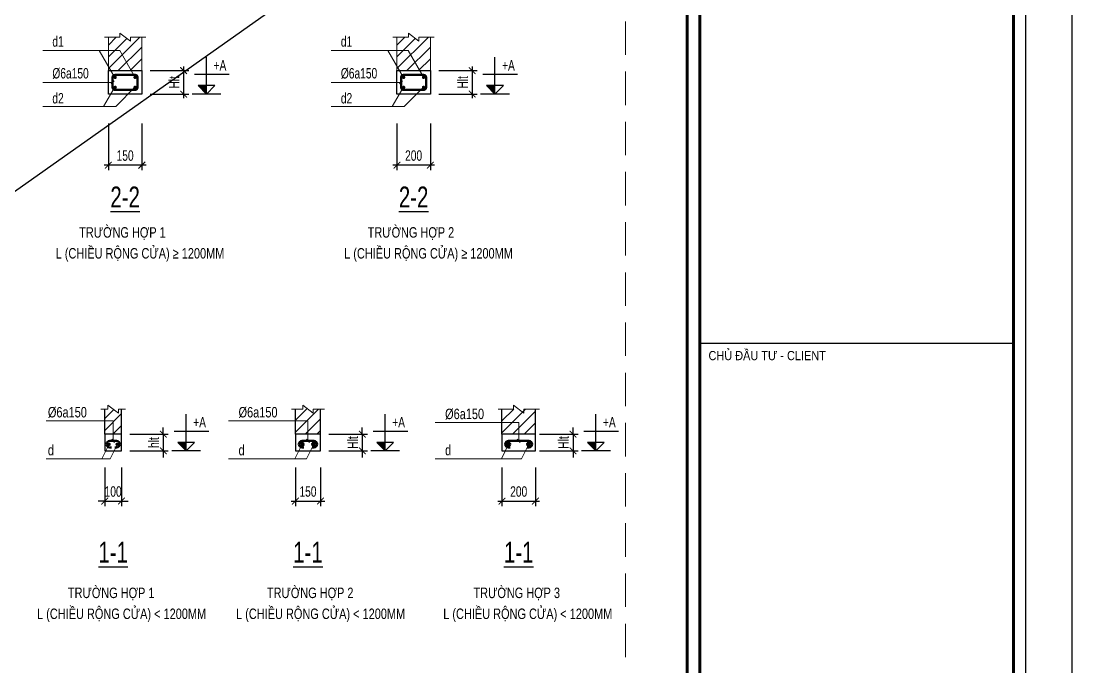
# Model space of a CAD drawing. Header units: millimetres. Extents: x 0 to 84100, y 0 to 158663.
# Drawn here: x 14741 to 21025, y 22391 to 26252 of the extents above; entities that cross this region are included whole.
import ezdxf
from ezdxf.enums import TextEntityAlignment as Align

# ---------------------------------------------------------------- set-up
doc = ezdxf.new("R2010")
doc.units = ezdxf.units.MM
doc.header["$LTSCALE"] = 800
doc.header["$MEASUREMENT"] = 0
doc.linetypes.add('HIDDEN', pattern=[0.375, 0.25, -0.125])
doc.layers.get('DEFPOINTS').update_dxf_attribs({"color": 87})
for name, color, linetype in [('CDC-KHUNGTEN', 9, 'Continuous'), ('CDC.02.DIM', 1, 'Continuous'), ('CDC.03.BORDER', 3, 'Continuous'), ('CDC.06.TEXT', 2, 'Continuous'), ('CDC.10.HATCH', 9, 'Continuous'), ('KCS_STEEL', 4, 'Continuous'), ('THEP', 4, 'Continuous')]:
    doc.layers.add(name, color=color, linetype=linetype)
for name, color, linetype, lineweight in [('CDC.04.HIDDEN', 8, 'HIDDEN', 15), ('CDC.05.STEEL', 4, 'Continuous', 50), ('CDC.11.NOTE', 8, 'Continuous', 18), ('STEEL_NODE', 6, 'Continuous', 50)]:
    doc.layers.add(name, color=color, linetype=linetype, lineweight=lineweight)
doc.layers.add('KCS_Plotter', color=11, linetype='Continuous', plot=False)
doc.styles.add('KCS_SMTEXT', font='arial.ttf', dxfattribs={"width": 0.7})
doc.styles.add('KT CDC', font='arial.ttf', dxfattribs={"width": 0.85})
doc.dimstyles.new('KCS_DIM25', dxfattribs={"dimtxt": 62.5, "dimasz": 40, "dimexe": 30, "dimexo": 0, "dimgap": 25, "dimtad": 1, "dimdec": 0, "dimzin": 13, "dimdsep": 46, "dimtxsty": 'KCS_SMTEXT', "dimblk": 'ARCHTICK', "dimcen": 0, "dimdle": 25, "dimclrd": 1, "dimclre": 1, "dimclrt": 2, "dimadec": 0, "dimazin": 0, "dimtfac": 1, "dimtdec": 0, "dimtix": 1, "dimtmove": 2, "dimatfit": 3, "dimfxl": 1, "dimtolj": 1, "dimtzin": 13, "dimarcsym": 0})

# ---------------------------------------------------------------- blocks, each defined once
blk = doc.blocks.new('_ArchTick')
at = {"color": 0, "linetype": 'ByBlock', "const_width": 0.15}
blk.add_lwpolyline([(-0.5, -0.5), (0.5, 0.5)], dxfattribs=at)
blk = doc.blocks.new('*D263')
at = {"layer": 'CDC.02.DIM', "color": 1, "lineweight": -2, "ltscale": 0.5, "transparency": 16777216}
for p, q in [((16988.4, 25640.6), (16988.4, 25360.6)), ((17188.4, 25640.6), (17188.4, 25360.6)), ((17213.4, 25390.6), (16963.4, 25390.6))]:
    blk.add_line(p, q, dxfattribs=at)
at = {"layer": 'DEFPOINTS', "color": 0, "ltscale": 0.5, "transparency": 16777216}
for p in [(16988.4, 25640.6), (17188.4, 25640.6), (16988.4, 25390.6)]:
    blk.add_point(p, dxfattribs=at)
at = {"layer": 'CDC.02.DIM', "color": 1, "lineweight": -2, "ltscale": 0.5, "transparency": 16777216, "xscale": 40, "yscale": 40, "zscale": 40, "rotation": 180}
blk.add_blockref('_ArchTick', (16988.4, 25390.6), dxfattribs=at)
at = {"layer": 'CDC.02.DIM', "color": 1, "lineweight": -2, "ltscale": 0.5, "transparency": 16777216, "xscale": 40, "yscale": 40, "zscale": 40}
blk.add_blockref('_ArchTick', (17188.4, 25390.6), dxfattribs=at)
at = {"layer": 'CDC.02.DIM', "color": 2, "ltscale": 0.5, "transparency": 16777216, "insert": (17088.4, 25447.5), "char_height": 62.5, "attachment_point": 5, "style": 'KCS_SMTEXT'}
blk.add_mtext('\\A1;200', dxfattribs=at)
blk = doc.blocks.new('*D264')
at = {"layer": 'CDC.02.DIM', "color": 1, "lineweight": -2, "ltscale": 0.5, "transparency": 16777216}
for p, q in [((17238.4, 25955.6), (17468.4, 25955.6)), ((17438.4, 25980.6), (17438.4, 25790.6)), ((17238.4, 25815.6), (17468.4, 25815.6))]:
    blk.add_line(p, q, dxfattribs=at)
at = {"layer": 'DEFPOINTS', "color": 0, "ltscale": 0.5, "transparency": 16777216}
for p in [(17238.4, 25955.6), (17238.4, 25815.6), (17438.4, 25815.6)]:
    blk.add_point(p, dxfattribs=at)
at = {"layer": 'CDC.02.DIM', "color": 1, "lineweight": -2, "ltscale": 0.5, "transparency": 16777216, "xscale": 40, "yscale": 40, "zscale": 40}
for p, rotation in [((17438.4, 25955.6), 90), ((17438.4, 25815.6), 270)]:
    blk.add_blockref('_ArchTick', p, dxfattribs=dict(at, rotation=rotation))
at = {"layer": 'CDC.02.DIM', "color": 2, "ltscale": 0.5, "transparency": 16777216, "insert": (17381.8, 25885.6), "char_height": 62.5, "attachment_point": 5, "rotation": 90, "style": 'KCS_SMTEXT'}
blk.add_mtext('\\A1;{\\C7;Hlt}', dxfattribs=at)
blk = doc.blocks.new('*D285')
at = {"layer": 'CDC.02.DIM', "color": 1, "lineweight": -2, "ltscale": 0.5, "transparency": 16777216}
for p, q in [((15263.4, 25640.6), (15263.4, 25360.6)), ((15463.4, 25640.6), (15463.4, 25360.6)), ((15488.4, 25390.6), (15238.4, 25390.6))]:
    blk.add_line(p, q, dxfattribs=at)
at = {"layer": 'DEFPOINTS', "color": 0, "ltscale": 0.5, "transparency": 16777216}
for p in [(15263.4, 25640.6), (15463.4, 25640.6), (15263.4, 25390.6)]:
    blk.add_point(p, dxfattribs=at)
at = {"layer": 'CDC.02.DIM', "color": 1, "lineweight": -2, "ltscale": 0.5, "transparency": 16777216, "xscale": 40, "yscale": 40, "zscale": 40, "rotation": 180}
blk.add_blockref('_ArchTick', (15263.4, 25390.6), dxfattribs=at)
at = {"layer": 'CDC.02.DIM', "color": 1, "lineweight": -2, "ltscale": 0.5, "transparency": 16777216, "xscale": 40, "yscale": 40, "zscale": 40}
blk.add_blockref('_ArchTick', (15463.4, 25390.6), dxfattribs=at)
at = {"layer": 'CDC.02.DIM', "color": 2, "ltscale": 0.5, "transparency": 16777216, "insert": (15363.4, 25447.5), "char_height": 62.5, "attachment_point": 5, "style": 'KCS_SMTEXT'}
blk.add_mtext('\\A1;{\\C7;150}', dxfattribs=at)
blk = doc.blocks.new('*D286')
at = {"layer": 'CDC.02.DIM', "color": 1, "lineweight": -2, "ltscale": 0.5, "transparency": 16777216}
for p, q in [((15513.4, 25955.6), (15743.4, 25955.6)), ((15713.4, 25980.6), (15713.4, 25790.6)), ((15513.4, 25815.6), (15743.4, 25815.6))]:
    blk.add_line(p, q, dxfattribs=at)
at = {"layer": 'DEFPOINTS', "color": 0, "ltscale": 0.5, "transparency": 16777216}
for p in [(15513.4, 25955.6), (15513.4, 25815.6), (15713.4, 25815.6)]:
    blk.add_point(p, dxfattribs=at)
at = {"layer": 'CDC.02.DIM', "color": 1, "lineweight": -2, "ltscale": 0.5, "transparency": 16777216, "xscale": 40, "yscale": 40, "zscale": 40}
for p, rotation in [((15713.4, 25955.6), 90), ((15713.4, 25815.6), 270)]:
    blk.add_blockref('_ArchTick', p, dxfattribs=dict(at, rotation=rotation))
at = {"layer": 'CDC.02.DIM', "color": 2, "ltscale": 0.5, "transparency": 16777216, "insert": (15656.8, 25885.6), "char_height": 62.5, "attachment_point": 5, "rotation": 90, "style": 'KCS_SMTEXT'}
blk.add_mtext('\\A1;{\\C7;Hlt}', dxfattribs=at)
blk = doc.blocks.new('*D287')
at = {"layer": 'CDC.02.DIM', "color": 1, "lineweight": -2, "ltscale": 0.5, "transparency": 16777216}
for p, q in [((16381.7, 23582.6), (16381.7, 23352.6)), ((16531.7, 23582.6), (16531.7, 23352.6)), ((16356.7, 23382.6), (16556.7, 23382.6))]:
    blk.add_line(p, q, dxfattribs=at)
at = {"layer": 'DEFPOINTS', "color": 0, "ltscale": 0.5, "transparency": 16777216}
for p in [(16381.7, 23582.6), (16531.7, 23582.6), (16531.7, 23382.6)]:
    blk.add_point(p, dxfattribs=at)
at = {"layer": 'CDC.02.DIM', "color": 1, "lineweight": -2, "ltscale": 0.5, "transparency": 16777216, "xscale": 40, "yscale": 40, "zscale": 40, "rotation": 180}
blk.add_blockref('_ArchTick', (16381.7, 23382.6), dxfattribs=at)
at = {"layer": 'CDC.02.DIM', "color": 1, "lineweight": -2, "ltscale": 0.5, "transparency": 16777216, "xscale": 40, "yscale": 40, "zscale": 40}
blk.add_blockref('_ArchTick', (16531.7, 23382.6), dxfattribs=at)
at = {"layer": 'CDC.02.DIM', "color": 2, "ltscale": 0.5, "transparency": 16777216, "insert": (16456.7, 23439.5), "char_height": 62.5, "attachment_point": 5, "style": 'KCS_SMTEXT'}
blk.add_mtext('\\A1;150', dxfattribs=at)
blk = doc.blocks.new('*D288')
at = {"layer": 'CDC.02.DIM', "color": 1, "lineweight": -2, "ltscale": 0.5, "transparency": 16777216}
for p, q in [((16781.7, 23782.6), (16781.7, 23822.6)), ((16581.7, 23782.6), (16811.7, 23782.6)), ((16781.7, 23782.6), (16781.7, 23682.6)), ((16581.7, 23682.6), (16811.7, 23682.6)), ((16781.7, 23682.6), (16781.7, 23642.6))]:
    blk.add_line(p, q, dxfattribs=at)
at = {"layer": 'DEFPOINTS', "color": 0, "ltscale": 0.5, "transparency": 16777216}
for p in [(16581.7, 23782.6), (16581.7, 23682.6), (16781.7, 23682.6)]:
    blk.add_point(p, dxfattribs=at)
at = {"layer": 'CDC.02.DIM', "color": 1, "lineweight": -2, "ltscale": 0.5, "transparency": 16777216, "xscale": 40, "yscale": 40, "zscale": 40}
for p, rotation in [((16781.7, 23782.6), 270), ((16781.7, 23682.6), 90)]:
    blk.add_blockref('_ArchTick', p, dxfattribs=dict(at, rotation=rotation))
at = {"layer": 'CDC.02.DIM', "color": 2, "ltscale": 0.5, "transparency": 16777216, "insert": (16725.2, 23732.6), "char_height": 62.5, "attachment_point": 5, "rotation": 90, "style": 'KCS_SMTEXT'}
blk.add_mtext('\\A1;{\\C7;Hlt}', dxfattribs=at)
blk = doc.blocks.new('*D289')
at = {"layer": 'CDC.02.DIM', "color": 1, "lineweight": -2, "ltscale": 0.5, "transparency": 16777216}
for p, q in [((15241.7, 23582.6), (15241.7, 23352.6)), ((15341.7, 23582.6), (15341.7, 23352.6)), ((15241.7, 23382.6), (15201.7, 23382.6)), ((15241.7, 23382.6), (15341.7, 23382.6)), ((15341.7, 23382.6), (15381.7, 23382.6))]:
    blk.add_line(p, q, dxfattribs=at)
at = {"layer": 'DEFPOINTS', "color": 0, "ltscale": 0.5, "transparency": 16777216}
for p in [(15241.7, 23582.6), (15341.7, 23582.6), (15341.7, 23382.6)]:
    blk.add_point(p, dxfattribs=at)
at = {"layer": 'CDC.02.DIM', "color": 1, "lineweight": -2, "ltscale": 0.5, "transparency": 16777216, "xscale": 40, "yscale": 40, "zscale": 40}
blk.add_blockref('_ArchTick', (15241.7, 23382.6), dxfattribs=at)
at = {"layer": 'CDC.02.DIM', "color": 1, "lineweight": -2, "ltscale": 0.5, "transparency": 16777216, "xscale": 40, "yscale": 40, "zscale": 40, "rotation": 180}
blk.add_blockref('_ArchTick', (15341.7, 23382.6), dxfattribs=at)
at = {"layer": 'CDC.02.DIM', "color": 2, "ltscale": 0.5, "transparency": 16777216, "insert": (15291.7, 23439.5), "char_height": 62.5, "attachment_point": 5, "style": 'KCS_SMTEXT'}
blk.add_mtext('\\A1;100', dxfattribs=at)
blk = doc.blocks.new('*D290')
at = {"layer": 'CDC.02.DIM', "color": 1, "lineweight": -2, "ltscale": 0.5, "transparency": 16777216}
for p, q in [((15591.7, 23782.6), (15591.7, 23822.6)), ((15391.7, 23782.6), (15621.7, 23782.6)), ((15591.7, 23782.6), (15591.7, 23682.6)), ((15391.7, 23682.6), (15621.7, 23682.6)), ((15591.7, 23682.6), (15591.7, 23642.6))]:
    blk.add_line(p, q, dxfattribs=at)
at = {"layer": 'DEFPOINTS', "color": 0, "ltscale": 0.5, "transparency": 16777216}
for p in [(15391.7, 23782.6), (15391.7, 23682.6), (15591.7, 23682.6)]:
    blk.add_point(p, dxfattribs=at)
at = {"layer": 'CDC.02.DIM', "color": 1, "lineweight": -2, "ltscale": 0.5, "transparency": 16777216, "xscale": 40, "yscale": 40, "zscale": 40}
for p, rotation in [((15591.7, 23782.6), 270), ((15591.7, 23682.6), 90)]:
    blk.add_blockref('_ArchTick', p, dxfattribs=dict(at, rotation=rotation))
at = {"layer": 'CDC.02.DIM', "color": 2, "ltscale": 0.5, "transparency": 16777216, "insert": (15535.2, 23732.6), "char_height": 62.5, "attachment_point": 5, "rotation": 90, "style": 'KCS_SMTEXT'}
blk.add_mtext('\\A1;{\\C7;hlt}', dxfattribs=at)
blk = doc.blocks.new('*D291')
at = {"layer": 'CDC.02.DIM', "color": 1, "lineweight": -2, "ltscale": 0.5, "transparency": 16777216}
for p, q in [((17616.7, 23582.6), (17616.7, 23352.6)), ((17816.7, 23582.6), (17816.7, 23352.6)), ((17591.7, 23382.6), (17841.7, 23382.6))]:
    blk.add_line(p, q, dxfattribs=at)
at = {"layer": 'DEFPOINTS', "color": 0, "ltscale": 0.5, "transparency": 16777216}
for p in [(17616.7, 23582.6), (17816.7, 23582.6), (17816.7, 23382.6)]:
    blk.add_point(p, dxfattribs=at)
at = {"layer": 'CDC.02.DIM', "color": 1, "lineweight": -2, "ltscale": 0.5, "transparency": 16777216, "xscale": 40, "yscale": 40, "zscale": 40, "rotation": 180}
blk.add_blockref('_ArchTick', (17616.7, 23382.6), dxfattribs=at)
at = {"layer": 'CDC.02.DIM', "color": 1, "lineweight": -2, "ltscale": 0.5, "transparency": 16777216, "xscale": 40, "yscale": 40, "zscale": 40}
blk.add_blockref('_ArchTick', (17816.7, 23382.6), dxfattribs=at)
at = {"layer": 'CDC.02.DIM', "color": 2, "ltscale": 0.5, "transparency": 16777216, "insert": (17716.7, 23439.5), "char_height": 62.5, "attachment_point": 5, "style": 'KCS_SMTEXT'}
blk.add_mtext('\\A1;200', dxfattribs=at)
blk = doc.blocks.new('*D292')
at = {"layer": 'CDC.02.DIM', "color": 1, "lineweight": -2, "ltscale": 0.5, "transparency": 16777216}
for p, q in [((18041.7, 23782.6), (18041.7, 23822.6)), ((17841.7, 23782.6), (18071.7, 23782.6)), ((18041.7, 23782.6), (18041.7, 23682.6)), ((17841.7, 23682.6), (18071.7, 23682.6)), ((18041.7, 23682.6), (18041.7, 23642.6))]:
    blk.add_line(p, q, dxfattribs=at)
at = {"layer": 'DEFPOINTS', "color": 0, "ltscale": 0.5, "transparency": 16777216}
for p in [(17841.7, 23782.6), (17841.7, 23682.6), (18041.7, 23682.6)]:
    blk.add_point(p, dxfattribs=at)
at = {"layer": 'CDC.02.DIM', "color": 1, "lineweight": -2, "ltscale": 0.5, "transparency": 16777216, "xscale": 40, "yscale": 40, "zscale": 40}
for p, rotation in [((18041.7, 23782.6), 270), ((18041.7, 23682.6), 90)]:
    blk.add_blockref('_ArchTick', p, dxfattribs=dict(at, rotation=rotation))
at = {"layer": 'CDC.02.DIM', "color": 2, "ltscale": 0.5, "transparency": 16777216, "insert": (17985.2, 23732.6), "char_height": 62.5, "attachment_point": 5, "rotation": 90, "style": 'KCS_SMTEXT'}
blk.add_mtext('\\A1;{\\C7;Hlt}', dxfattribs=at)
blk = doc.blocks.new('3')
at = {"layer": 'THEP', "color": 6, "const_width": 10}
blk.add_lwpolyline([(-5, 0, 1), (5, 0, 1)], format="xyb", close=True, dxfattribs=at)
blk = doc.blocks.new('KCS_SNODE')
at = {"layer": 'STEEL_NODE'}
blk.add_hatch(color=256, dxfattribs=at).paths.add_polyline_path([(10, 0, 1), (-10, 0, 1)])
blk.add_circle((0, 0), 10, dxfattribs=at)
blk = doc.blocks.new('CDTA1')
at = {"layer": 'CDC-KHUNGTEN', "color": 6, "lineweight": 25}
blk.add_line((0, 90), (-75, 90), dxfattribs=at)
at = {"layer": 'CDC-KHUNGTEN', "color": 6, "style": 'KT CDC', "width": 0.85}
blk.add_text('CHỦ ĐẦU TƯ - CLIENT', height=2.2, dxfattribs=at).set_placement((-72.93, 86))
blk = doc.blocks.new('Khung tên chuẩn')
at = {"layer": 'CDC-KHUNGTEN', "color": 8}
blk.add_lwpolyline([(75096, 1100), (83000, 1100), (83000, 58300), (3000, 58300), (3000, 1100), (75096, 1100)], dxfattribs=at)
at = {"layer": 'CDC-KHUNGTEN', "color": 255, "lineweight": 60}
blk.add_lwpolyline([(74900, 1400), (74900, 58000), (3300, 58000), (3300, 1400), (74900, 1400)], close=True, dxfattribs=at)
blk.add_lwpolyline([(75200, 1400), (82700, 1400), (82700, 58000), (75200, 58000), (75200, 1400)], dxfattribs=at)
at = {"layer": 'DEFPOINTS', "color": 1, "ltscale": 0.2}
blk.add_lwpolyline([(0, 0), (0, 59400), (84100, 59400), (84100, 0), (0, 0)], close=True, dxfattribs=at)
at = {"layer": 'CDC-KHUNGTEN', "xscale": 100, "yscale": 100, "zscale": 100}
blk.add_blockref('CDTA1', (82700, 28900), dxfattribs=at)

msp = doc.modelspace()

# ---------------------------------------------------------------- hatches: boundary and pattern name
at = {"layer": 'CDC.10.HATCH'}
h = msp.add_hatch(dxfattribs=at)
h.set_pattern_fill('ANSI31', color=256, scale=400, style=0)
h.set_pattern_definition([(45, (-3575497.466, 315384.25), (-35.35533906, 35.35533906), [])])
h.paths.add_polyline_path([(15463.4, 26155.6), (15394.6, 26155.6), (15394.6, 26132.2), (15332.1, 26179), (15332.1, 26155.6), (15263.4, 26155.6), (15263.4, 26075.6), (15331, 26075.6), (15400.2, 25955.6), (15463.4, 25955.6)])
h.paths.add_polyline_path([(15331, 26075.6), (15263.4, 26075.6), (15263.4, 25981.6), (15278.4, 25955.6), (15400.2, 25955.6)])
h.paths.add_polyline_path([(15263.4, 25981.6), (15263.4, 25955.6), (15278.4, 25955.6)], flags=17)
h = msp.add_hatch(dxfattribs=at)
h.set_pattern_fill('ANSI31', color=256, scale=400, style=0)
h.set_pattern_definition([(45, (-3573772.466, 315384.25), (-35.35533906, 35.35533906), [])])
h.paths.add_polyline_path([(17188.4, 26155.6), (17119.6, 26155.6), (17119.6, 26132.2), (17057.1, 26179), (17057.1, 26155.6), (16988.4, 26155.6), (16988.4, 26075.6), (17056, 26075.6), (17125.2, 25955.6), (17188.4, 25955.6)])
h.paths.add_polyline_path([(17056, 26075.6), (16988.4, 26075.6), (16988.4, 25981.6), (17003.4, 25955.6), (17125.2, 25955.6)])
h.paths.add_polyline_path([(16988.4, 25981.6), (16988.4, 25955.6), (17003.4, 25955.6)], flags=17)
h = msp.add_hatch(dxfattribs=at)
h.set_pattern_fill('ANSI31', color=256, scale=400, style=0)
h.set_pattern_definition([(45, (-56973.964, 49877.643), (-35.35534, 35.35534), [])])
h.paths.add_polyline_path([(15241.7, 23785.2), (15241.7, 23782.6), (15243, 23782.6)], flags=16)
h.paths.add_polyline_path([(15281.9, 23802.6), (15241.7, 23802.6), (15241.7, 23785.2), (15243, 23782.6), (15291.9, 23782.6)], flags=17)
h.paths.add_polyline_path([(15260.5, 23932.6), (15241.7, 23932.6), (15241.7, 23802.6), (15281.9, 23802.6), (15291.9, 23782.6), (15341.7, 23782.6), (15341.7, 23932.6), (15323, 23932.6), (15323, 23909.2), (15260.5, 23956)])
h = msp.add_hatch(dxfattribs=at)
h.set_pattern_fill('ANSI31', color=256, scale=400, style=0)
h.set_pattern_definition([(45, (-55833.964, 51069.49), (-35.35534, 35.35534), [])])
h.paths.add_polyline_path([(16531.7, 23932.6), (16488, 23932.6), (16488, 23909.2), (16425.5, 23956), (16425.5, 23932.6), (16381.7, 23932.6), (16381.7, 23802.6), (16456.6, 23802.6), (16466.6, 23782.6), (16531.7, 23782.6)])
h.paths.add_polyline_path([(16456.6, 23802.6), (16386.6, 23802.6), (16396.6, 23782.6), (16466.6, 23782.6)], flags=17)
h.paths.add_polyline_path([(16386.6, 23802.6), (16381.7, 23802.6), (16381.7, 23782.6), (16396.6, 23782.6)], flags=17)
h = msp.add_hatch(dxfattribs=at)
h.set_pattern_fill('ANSI31', color=256, scale=400, style=0)
h.set_pattern_definition([(45, (61168.255, -1064381.805), (-35.355339, 35.355339), [])])
h.paths.add_polyline_path([(17816.7, 23932.6), (17616.7, 23932.6), (17616.7, 23782.6), (17816.7, 23782.6)])

# ---------------------------------------------------------------- linework, layer by layer
at = {"layer": 'CDC.02.DIM', "color": 1, "linetype": 'ByBlock'}
for p, q in [((15850, 25815.6), (15850, 26036.2)), ((17575, 25815.6), (17575, 26036.2)), ((15984.8, 25932.4), (15778.1, 25932.4)), ((17709.8, 25932.4), (17503.1, 25932.4)), ((15900.3, 25865.9), (15799.7, 25865.9)), ((15850, 25815.6), (15799.7, 25865.9)), ((15850, 25815.6), (15900.3, 25865.9)), ((17625.3, 25865.9), (17524.7, 25865.9)), ((17575, 25815.6), (17524.7, 25865.9)), ((17575, 25815.6), (17625.3, 25865.9)), ((15936.6, 25815.6), (15763.4, 25815.6)), ((17661.6, 25815.6), (17488.4, 25815.6)), ((15728.3, 23682.6), (15728.3, 23903.2)), ((16918.3, 23682.6), (16918.3, 23903.2)), ((18178.3, 23682.6), (18178.3, 23903.2)), ((15863.2, 23799.4), (15656.4, 23799.4)), ((17053.2, 23799.4), (16846.4, 23799.4)), ((18313.2, 23799.4), (18106.4, 23799.4)), ((15778.7, 23732.9), (15678, 23732.9)), ((15728.3, 23682.6), (15678, 23732.9)), ((15728.3, 23682.6), (15778.7, 23732.9)), ((16968.7, 23732.9), (16868, 23732.9)), ((16918.3, 23682.6), (16868, 23732.9)), ((16918.3, 23682.6), (16968.7, 23732.9)), ((18228.7, 23732.9), (18128, 23732.9)), ((18178.3, 23682.6), (18128, 23732.9)), ((18178.3, 23682.6), (18228.7, 23732.9)), ((15814.9, 23682.6), (15641.7, 23682.6)), ((17004.9, 23682.6), (16831.7, 23682.6)), ((18264.9, 23682.6), (18091.7, 23682.6))]:
    msp.add_line(p, q, dxfattribs=at)
at = {"layer": 'CDC.02.DIM'}
for points in [[(15799.7, 25865.9), (15850, 25815.6), (15850, 25865.9)], [(17524.7, 25865.9), (17575, 25815.6), (17575, 25865.9)], [(15678, 23732.9), (15728.3, 23682.6), (15728.3, 23732.9)], [(16868, 23732.9), (16918.3, 23682.6), (16918.3, 23732.9)], [(18128, 23732.9), (18178.3, 23682.6), (18178.3, 23732.9)]]:
    msp.add_solid(points, dxfattribs=at)
at = {"layer": 'CDC.03.BORDER', "ltscale": 0.5}
for p, q in [((15241.7, 23782.6), (15241.7, 23932.6)), ((15341.7, 23782.6), (15341.7, 23932.6)), ((16381.7, 23782.6), (16381.7, 23932.6)), ((16531.7, 23782.6), (16531.7, 23932.6)), ((17616.7, 23782.6), (17616.7, 23932.6)), ((17816.7, 23782.6), (17816.7, 23932.6))]:
    msp.add_line(p, q, dxfattribs=at)
at = {"layer": 'CDC.03.BORDER'}
for points in [[(15463.4, 25815.6), (15263.4, 25815.6), (15263.4, 25955.6), (15463.4, 25955.6)], [(17188.4, 25815.6), (16988.4, 25815.6), (16988.4, 25955.6), (17188.4, 25955.6)]]:
    msp.add_lwpolyline(points, close=True, dxfattribs=at)
for points in [[(15241.7, 23682.6), (15341.7, 23682.6), (15341.7, 23782.6), (15241.7, 23782.6), (15241.7, 23682.6)], [(16381.7, 23682.6), (16531.7, 23682.6), (16531.7, 23782.6), (16381.7, 23782.6), (16381.7, 23682.6)], [(17616.7, 23682.6), (17816.7, 23682.6), (17816.7, 23782.6), (17616.7, 23782.6), (17616.7, 23682.6)]]:
    msp.add_lwpolyline(points, dxfattribs=at)
at = {"layer": 'CDC.04.HIDDEN'}
msp.add_line((18355.3, 28950), (18355.3, 15330.7), dxfattribs=at)
at = {"layer": 'CDC.05.STEEL'}
for points in [[(15423.4, 25840.6), (15303.4, 25840.6, -0.414214), (15288.4, 25855.6), (15288.4, 25915.6, -0.414214), (15303.4, 25930.6), (15423.4, 25930.6, -0.414214), (15438.4, 25915.6), (15438.4, 25855.6, -0.414214)], [(17148.4, 25840.6), (17028.4, 25840.6, -0.414214), (17013.4, 25855.6), (17013.4, 25915.6, -0.414214), (17028.4, 25930.6), (17148.4, 25930.6, -0.414214), (17163.4, 25915.6), (17163.4, 25855.6, -0.414214)]]:
    msp.add_lwpolyline(points, format="xyb", close=True, dxfattribs=at)
for points in [[(15281.7, 23702.6), (15271.7, 23702.6, -1), (15271.7, 23742.6), (15311.7, 23742.6, -1), (15311.7, 23702.6), (15301.7, 23702.6)], [(16431.6, 23702.6), (16421.6, 23702.6, -1), (16421.6, 23742.6), (16491.6, 23742.6, -1), (16491.6, 23702.6), (16481.6, 23702.6)], [(17666.6, 23702.6), (17656.6, 23702.6, -1), (17656.6, 23742.6), (17776.6, 23742.6, -1), (17776.6, 23702.6), (17766.6, 23702.6)]]:
    msp.add_lwpolyline(points, format="xyb", dxfattribs=at)
at = {"layer": 'CDC.11.NOTE', "linetype": 'ByBlock'}
for p, q in [((15263.4, 25955.6), (15263.4, 26155.6)), ((15463.4, 25955.6), (15463.4, 26155.6)), ((16988.4, 25955.6), (16988.4, 26155.6)), ((17188.4, 25955.6), (17188.4, 26155.6)), ((14870.5, 26075.6), (15331, 26075.6)), ((15304.4, 25910.6), (15209.1, 26075.6)), ((15426.2, 25910.6), (15331, 26075.6)), ((16595.5, 26075.6), (17056, 26075.6)), ((17029.4, 25910.6), (16934.1, 26075.6)), ((17151.2, 25910.6), (17056, 26075.6)), ((14870.5, 25885.6), (15288.4, 25885.6)), ((15304.4, 25860.6), (15235.1, 25740.6)), ((15426.2, 25860.6), (15306.9, 25740.6)), ((16595.5, 25885.6), (17013.4, 25885.6)), ((17029.4, 25860.6), (16960.1, 25740.6)), ((17151.2, 25860.6), (17031.9, 25740.6)), ((14870.5, 25740.6), (15306.9, 25740.6)), ((16595.5, 25740.6), (17031.9, 25740.6))]:
    msp.add_line(p, q, dxfattribs=at)
at = {"layer": 'CDC.11.NOTE', "color": 3}
for p, q in [((15297.7, 25894.9), (15279.1, 25876.3)), ((17022.7, 25894.9), (17004.1, 25876.3)), ((15300.5, 23732.8), (15283, 23752.4)), ((16465.5, 23732.8), (16448, 23752.4))]:
    msp.add_line(p, q, dxfattribs=at)
at = {"layer": 'CDC.11.NOTE'}
for p, q in [((14891.7, 23862.6), (15291.7, 23862.6)), ((15291.7, 23862.6), (15291.7, 23742.6)), ((15981.4, 23862.6), (16456.7, 23862.6)), ((16456.7, 23862.6), (16456.7, 23742.6)), ((17216.4, 23852.6), (17716.7, 23852.6)), ((17716.7, 23852.6), (17716.7, 23742.6)), ((15267.9, 23722.6), (15224.6, 23636.1)), ((15316.9, 23722.8, 0), (15273.5, 23636.1, 0)), ((16421.6, 23722.6), (16378.3, 23636.1)), ((16491.6, 23722.6), (16448.3, 23636.1)), ((17656.6, 23722.6), (17613.3, 23636.1)), ((17776.6, 23722.6), (17733.3, 23636.1)), ((14891.7, 23636.1), (15273.5, 23636.1)), ((15981.4, 23636.1), (16448.3, 23636.1)), ((17216.4, 23636.1), (17733.3, 23636.1))]:
    msp.add_line(p, q, dxfattribs=at)
at = {"layer": 'CDC.11.NOTE', "ltscale": 0.5, "flags": 128}
for points in [[(15240, 26155.6), (15332.1, 26155.6), (15332.1, 26179), (15394.6, 26132.2), (15394.6, 26155.6), (15486.8, 26155.6)], [(16965, 26155.6), (17057.1, 26155.6), (17057.1, 26179), (17119.6, 26132.2), (17119.6, 26155.6), (17211.8, 26155.6)]]:
    msp.add_lwpolyline(points, dxfattribs=at)
at = {"layer": 'CDC.11.NOTE'}
for points in [[(15218.3, 23932.6), (15260.5, 23932.6), (15260.5, 23956), (15323, 23909.2), (15323, 23932.6), (15365.2, 23932.6)], [(16358.3, 23932.6), (16425.5, 23932.6), (16425.5, 23956), (16488, 23909.2), (16488, 23932.6), (16555.2, 23932.6)], [(17593.3, 23932.6), (17685.5, 23932.6), (17685.5, 23956), (17748, 23909.2), (17748, 23932.6), (17840.2, 23932.6)]]:
    msp.add_lwpolyline(points, dxfattribs=at)
at = {"layer": 'CDC.11.NOTE', "color": 3}
msp.add_lwpolyline([(17725.5, 23732.8), (17708, 23752.4)], dxfattribs=at)
at = {"layer": 'KCS_Plotter'}
msp.add_line((0, 14850), (21025, 29700), dxfattribs=at)
at = {"layer": 'STEEL_NODE', "const_width": 10}
for points in [[(15307, 25919.5, -1), (15300.8, 25911.7, -1)], [(15419.8, 25919.5, 1), (15426, 25911.7, 1)], [(17032, 25919.5, -1), (17025.8, 25911.7, -1)], [(17144.8, 25919.5, 1), (17151, 25911.7, 1)], [(15307, 25851.7, 1), (15300.8, 25859.5, 1)], [(15419.8, 25851.7, -1), (15426, 25859.5, -1)], [(17032, 25851.7, 1), (17025.8, 25859.5, 1)], [(17144.8, 25851.7, -1), (17151, 25859.5, -1)]]:
    msp.add_lwpolyline(points, format="xyb", close=True, dxfattribs=at)

# ---------------------------------------------------------------- block references
at = {"xscale": 0.25, "yscale": 0.25, "zscale": 0.25}
msp.add_blockref('Khung tên chuẩn', (0, 14850), dxfattribs=at)
at = {"layer": 'KCS_STEEL', "rotation": 90}
msp.add_blockref('3', (15267.9, 23722.6), dxfattribs=at)
at = {"layer": 'KCS_STEEL', "xscale": -1, "rotation": 270}
msp.add_blockref('3', (15315.6, 23722.6), dxfattribs=at)
at = {"layer": 'STEEL_NODE'}
for p in [(16421.6, 23722.6), (16491.6, 23722.6), (17656.6, 23722.6), (17776.6, 23722.6)]:
    msp.add_blockref('KCS_SNODE', p, dxfattribs=at)

# ---------------------------------------------------------------- texts
at = {"layer": 'CDC.06.TEXT', "style": 'KCS_SMTEXT', "width": 0.7}
for s, p in [('d1', (14928.3, 26129.9)), ('d1', (16653.3, 26129.9)), ('%%C6a150', (14928.3, 25939.9)), ('%%C6a150', (16653.3, 25939.9)), ('d2', (14928.3, 25790.6)), ('d2', (16653.3, 25790.6))]:
    msp.add_text(s, height=62.5, dxfattribs=at).set_placement(p, align=Align.MIDDLE_LEFT)
at = {"layer": 'CDC.06.TEXT', "linetype": 'ByBlock', "style": 'KCS_SMTEXT', "width": 0.7}
for p in [(15892.2, 25955.7), (17617.2, 25955.7), (15770.5, 23822.7), (16960.5, 23822.7), (18220.5, 23822.7)]:
    msp.add_text('+A', height=62.5, dxfattribs=at).set_placement(p)
at = {"layer": 'CDC.06.TEXT', "color": 4, "style": 'KCS_SMTEXT', "width": 0.7}
for s, p in [('%%U2-2', (15363.4, 25201.2)), ('%%U2-2', (17088.4, 25201.2)), ('%%U1-1', (15291.7, 23076.8)), ('%%U1-1', (16456.7, 23076.8)), ('%%U1-1', (17716.7, 23076.8))]:
    msp.add_text(s, height=125, dxfattribs=at).set_placement(p, align=Align.MIDDLE)
at = {"layer": 'CDC.06.TEXT', "style": 'KCS_SMTEXT', "width": 0.75}
for s, p in [('TRƯỜNG HỢP 1', (15088.6, 24957.4)), ('TRƯỜNG HỢP 2', (16813.6, 24957.4)), ('L (CHIỀU RỘNG CỬA) ≥ 1200MM', (14948.1, 24832.4)), ('L (CHIỀU RỘNG CỬA) ≥ 1200MM', (16673.1, 24832.4)), ('%%C6a150', (14901.7, 23882.6)), ('%%C6a150', (16041.7, 23882.6)), ('%%C6a150', (17276.7, 23872.6)), ('d', (14901.7, 23656.1)), ('d', (16041.7, 23656.1)), ('d', (17276.7, 23656.1)), ('TRƯỜNG HỢP 1', (15021.3, 22802.9)), ('TRƯỜNG HỢP 2', (16211.3, 22802.9)), ('TRƯỜNG HỢP 3', (17446.3, 22802.9)), ('L (CHIỀU RỘNG CỬA) < 1200MM', (14836.9, 22677.9)), ('L (CHIỀU RỘNG CỬA) < 1200MM', (16026.9, 22677.9)), ('L (CHIỀU RỘNG CỬA) < 1200MM', (17265.6, 22677.9))]:
    msp.add_text(s, height=62.5, dxfattribs=at).set_placement(p)

# ---------------------------------------------------------------- dimensions: what is measured, and where the dimension line sits
at = {"layer": 'CDC.02.DIM', "ltscale": 0.5}
for p1, p2, text, picture, middle in [((15513.4, 25955.6), (15513.4, 25815.6), '{\\C7;Hlt}', '*D286', (15656.8, 25885.6)), ((17238.4, 25955.6), (17238.4, 25815.6), '{\\C7;Hlt}', '*D264', (17381.8, 25885.6)), ((15391.7, 23782.6), (15391.7, 23682.6), '{\\C7;hlt}', '*D290', (15535.2, 23732.6)), ((16581.7, 23782.6), (16581.7, 23682.6), '{\\C7;Hlt}', '*D288', (16725.2, 23732.6)), ((17841.7, 23782.6), (17841.7, 23682.6), '{\\C7;Hlt}', '*D292', (17985.2, 23732.6))]:
    dim = msp.add_aligned_dim(p1=p1, p2=p2, distance=200, text=text, dimstyle='KCS_DIM25', dxfattribs=at)
    dim.commit()
    dim.dimension.update_dxf_attribs({"geometry": picture, "text_midpoint": middle})
dim = msp.add_linear_dim(base=(15263.4, 25390.6), p1=(15463.4, 25640.6), p2=(15263.4, 25640.6), text='{\\C7;150}', dimstyle='KCS_DIM25', dxfattribs=at)
dim.commit()
dim.dimension.update_dxf_attribs({"geometry": '*D285', "text_midpoint": (15363.4, 25447.5)})
dim = msp.add_linear_dim(base=(16988.4, 25390.6), p1=(17188.4, 25640.6), p2=(16988.4, 25640.6), dimstyle='KCS_DIM25', dxfattribs=at)
dim.commit()
dim.dimension.update_dxf_attribs({"geometry": '*D263', "text_midpoint": (17088.4, 25447.5)})
for p1, p2, picture, middle in [((15241.7, 23582.6), (15341.7, 23582.6), '*D289', (15291.7, 23439.5)), ((16381.7, 23582.6), (16531.7, 23582.6), '*D287', (16456.7, 23439.5)), ((17616.7, 23582.6), (17816.7, 23582.6), '*D291', (17716.7, 23439.5))]:
    dim = msp.add_aligned_dim(p1=p1, p2=p2, distance=-200, dimstyle='KCS_DIM25', dxfattribs=at)
    dim.commit()
    dim.dimension.update_dxf_attribs({"geometry": picture, "text_midpoint": middle})

doc.saveas('drawing.dxf')
